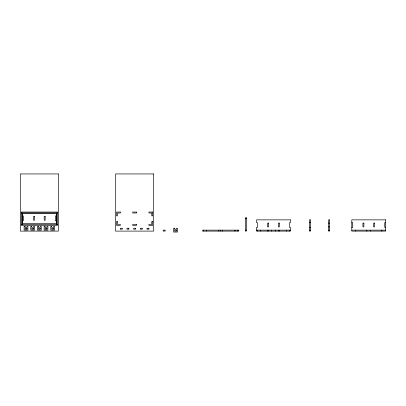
<?xml version="1.0" encoding="UTF-8"?>
<svg xmlns="http://www.w3.org/2000/svg" width="406" height="406" viewBox="0 0 406 406"><rect width="100%" height="100%" fill="white"/><g stroke="black" fill="none" stroke-linecap="round" stroke-linejoin="round"><path stroke-width="0.61" d="M21.254 213.003L57.449 213.003M22.396 215.956L23.35 215.956L23.35 220.717L22.396 220.717M56.307 215.956L55.353 215.956L55.353 220.717L56.307 220.717M245.407 218.717L246.361 218.717M309.494 222.625L310.448 222.625M351.789 222.625L352.743 222.625L352.743 227.385L351.789 227.385M385.7 222.625L384.746 222.625L384.746 227.385L385.7 227.385M328.545 223.097L329.499 223.097M22.396 223.478L56.307 223.478M21.254 224.432L57.449 224.432M328.545 226.908L329.499 226.908M309.494 227.385L310.448 227.385M245.407 230.146L246.361 230.146M256.531 230.146L290.442 230.146M309.494 230.146L310.448 230.146M328.545 230.146L329.499 230.146M351.789 230.146L385.7 230.146M381.889 230.146L381.889 231.1M370.648 230.146L370.648 231.1M366.841 230.146L366.841 231.1M355.6 230.146L355.6 231.1M289.493 230.146L289.493 231.1M286.636 230.146L286.636 231.1M279.298 230.146L279.298 231.1M278.349 230.146L278.349 231.1M275.395 230.146L275.395 231.1M271.584 230.146L271.584 231.1M268.63 230.146L268.63 231.1M267.681 230.146L267.681 231.1M260.342 230.146L260.342 231.1M257.485 230.146L257.485 231.1M237.845 230.146L237.845 231.1M234.988 230.146L234.988 231.1M222.605 230.146L222.605 231.1M220.697 230.146L220.697 231.1M218.793 230.146L218.793 231.1M206.41 230.146L206.41 231.1M203.553 230.146L203.553 231.1M56.495 213.003L56.495 224.432M56.307 224.432L56.307 213.191L22.396 213.191L22.396 224.432M22.203 213.003L22.203 224.432M58.403 173.946L20.3 173.946L20.3 231.1L58.403 231.1L58.403 173.946M153.656 173.946L115.558 173.946L115.558 231.1L153.656 231.1L153.656 173.946M57.449 212.049L21.254 212.049L21.254 225.386L57.449 225.386L57.449 212.049M120.318 212.049L116.507 212.049L116.507 215.86L117.461 215.86L117.461 213.003L120.318 213.003L120.318 212.049M136.512 212.049L132.701 212.049L132.701 213.003L136.512 213.003L136.512 212.049M152.707 212.049L148.895 212.049L148.895 213.003L151.753 213.003L151.753 215.86L152.707 215.86L152.707 212.049M34.495 216.434L33.541 216.434L33.541 220.24L34.495 220.24L34.495 216.434M45.162 216.434L44.208 216.434L44.208 220.24L45.162 220.24L45.162 216.434M246.361 217.763L245.407 217.763L245.407 231.1L246.361 231.1L246.361 217.763M290.442 219.859L256.531 219.859L256.531 222.625L257.485 222.625L257.485 227.385L256.531 227.385L256.531 231.1L290.442 231.1L290.442 227.385L289.493 227.385L289.493 222.625L290.442 222.625L290.442 219.859M310.448 219.859L309.494 219.859L309.494 231.1L310.448 231.1L310.448 219.859M329.499 219.859L328.545 219.859L328.545 231.1L329.499 231.1L329.499 219.859M385.7 219.859L351.789 219.859L351.789 231.1L385.7 231.1L385.7 219.859M117.461 221.575L116.507 221.575L116.507 225.386L120.318 225.386L120.318 224.432L117.461 224.432L117.461 221.575M152.707 221.575L151.753 221.575L151.753 224.432L148.895 224.432L148.895 225.386L152.707 225.386L152.707 221.575M268.63 223.097L267.681 223.097L267.681 226.908L268.63 226.908L268.63 223.097M279.298 223.097L278.349 223.097L278.349 226.908L279.298 226.908L279.298 223.097M363.888 223.097L362.934 223.097L362.934 226.908L363.888 226.908L363.888 223.097M374.555 223.097L373.601 223.097L373.601 226.908L374.555 226.908L374.555 223.097M136.512 224.432L132.701 224.432L132.701 225.386L136.512 225.386L136.512 224.432M25.06 226.34L24.111 226.34L24.111 230.146L27.923 230.146L27.923 226.34L26.969 226.34L26.969 227.289L25.06 227.289L25.06 226.34M31.729 226.34L30.78 226.34L30.78 230.146L34.586 230.146L34.586 226.34L33.637 226.34L33.637 227.289L31.729 227.289L31.729 226.34M38.397 226.34L37.448 226.34L37.448 230.146L41.255 230.146L41.255 226.34L40.306 226.34L40.306 227.289L38.397 227.289L38.397 226.34M45.066 226.34L44.112 226.34L44.112 230.146L47.923 230.146L47.923 226.34L46.969 226.34L46.969 227.289L45.066 227.289L45.066 226.34M51.735 226.34L50.78 226.34L50.78 230.146L54.592 230.146L54.592 226.34L53.638 226.34L53.638 227.289L51.735 227.289L51.735 226.34M26.969 228.243L25.06 228.243L25.06 229.197L26.969 229.197L26.969 228.243M33.637 228.243L31.729 228.243L31.729 229.197L33.637 229.197L33.637 228.243M40.306 228.243L38.397 228.243L38.397 229.197L40.306 229.197L40.306 228.243M46.969 228.243L45.066 228.243L45.066 229.197L46.969 229.197L46.969 228.243M53.638 228.243L51.735 228.243L51.735 229.197L53.638 229.197L53.638 228.243M122.221 228.243L120.318 228.243L120.318 229.197L122.221 229.197L122.221 228.243M128.89 228.243L126.987 228.243L126.987 229.197L128.89 229.197L128.89 228.243M135.558 228.243L133.655 228.243L133.655 229.197L135.558 229.197L135.558 228.243M142.227 228.243L140.324 228.243L140.324 229.197L142.227 229.197L142.227 228.243M148.895 228.243L146.992 228.243L146.992 229.197L148.895 229.197L148.895 228.243M174.616 228.243L173.661 228.243L173.661 232.054L177.473 232.054L177.473 228.243L176.519 228.243L176.519 229.197L174.616 229.197L174.616 228.243M165.09 230.146L163.182 230.146L163.182 231.1L165.09 231.1L165.09 230.146M176.519 230.146L174.616 230.146L174.616 231.1L176.519 231.1L176.519 230.146M238.799 230.146L202.599 230.146L202.599 231.1L238.799 231.1L238.799 230.146"/></g></svg>
